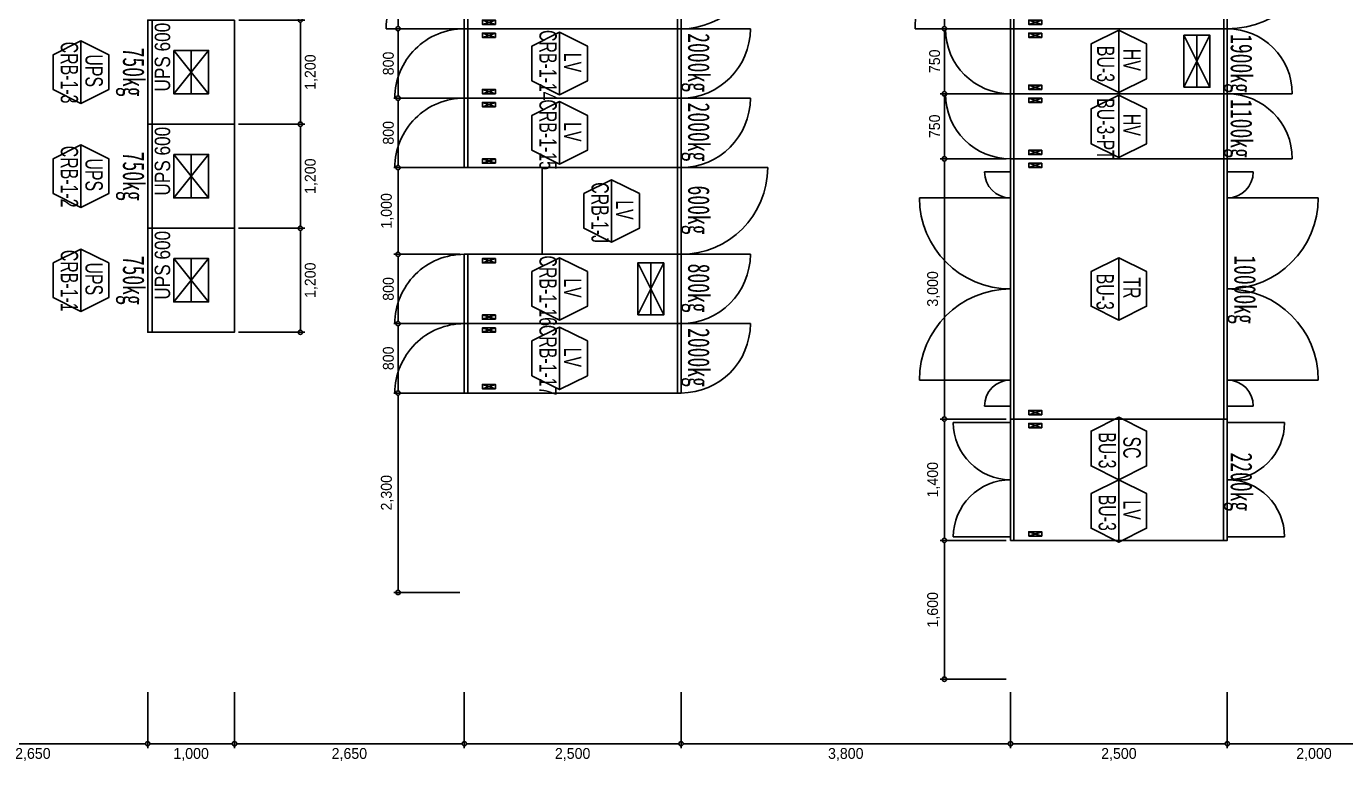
# Model space of a CAD drawing. Header units: millimetres. Extents: x 89978 to 501025, y -351975 to 837171.
# Drawn here: x 304000 to 319215, y -320500 to -312022 of the extents above; entities that cross this region are included whole.
import ezdxf
from ezdxf.enums import TextEntityAlignment as Align

# ---------------------------------------------------------------- set-up
doc = ezdxf.new("R2010")
doc.units = ezdxf.units.MM
doc.header["$LTSCALE"] = 150
doc.layers.get('Defpoints').update_dxf_attribs({"color": 150})
for name, color, linetype in [('------00 Switch Gear', 3, 'Continuous'), ('------00 Switch Gear_Number', 1, 'Continuous'), ('-----36 Dimension', 1, 'Continuous'), ('20251030_전기하중검토', 241, 'Continuous')]:
    doc.layers.add(name, color=color, linetype=linetype)
doc.layers.add('NOPLOT', color=191, linetype='Continuous', plot=False)
doc.styles.add('dd', font='')
doc.styles.add('ELEC', font='')
doc.styles.add('Gtx', font='')
doc.styles.get('dd').set_extended_font_data('DotumChe')
doc.styles.get('ELEC').set_extended_font_data('Dotum')
doc.styles.get('Gtx').set_extended_font_data('Dotum')
doc.dimstyles.new('ELEC', dxfattribs={"dimscale": 100, "dimtxt": 2, "dimasz": 1, "dimexe": 2, "dimexo": 1, "dimgap": 1, "dimtad": 1, "dimdec": 0, "dimrnd": 0.25, "dimzin": 9, "dimdsep": 32, "dimlunit": 6, "dimtxsty": 'ELEC', "dimblk": 'Z_DOT', "dimcen": 3, "dimclrd": 7, "dimclre": 7, "dimclrt": 3, "dimadec": 0, "dimazin": 0, "dimtfac": 1, "dimtdec": 0, "dimtix": 1, "dimtmove": 2, "dimatfit": 1, "dimfxl": 1, "dimarcsym": 0})

# ---------------------------------------------------------------- blocks, each defined once
blk = doc.blocks.new('UPS 600kV')
at = {"layer": '------00 Switch Gear'}
blk.add_line((800, 850), (-402, 850), dxfattribs=at)
blk.add_lwpolyline([(798, -100), (-402, -100), (-402, 900), (798, 900)], close=True, dxfattribs=at)
at = {"layer": 'NOPLOT'}
for p, q in [((-52, 199), (448, 601)), ((448, 199), (-52, 601)), ((-52, 400), (448, 400))]:
    blk.add_line(p, q, dxfattribs=at)
blk.add_lwpolyline([(448, 601), (448, 199), (-52, 199), (-52, 601)], close=True, dxfattribs=at)
at = {"layer": 'NOPLOT', "style": 'ELEC', "width": 0.85}
blk.add_text('UPS 600', height=178.2, dxfattribs=at).set_placement((-26, 731), align=Align.MIDDLE_LEFT)
blk = doc.blocks.new('_DOTBLANK')
at = {"color": 0, "linetype": 'ByBlock'}
blk.add_line((-0.5, 0), (-1, 0), dxfattribs=at)
blk.add_circle((0, 0), 0.5, dxfattribs=at)
blk = doc.blocks.new('*D1546')
at = {"layer": '-----36 Dimension', "color": 0, "lineweight": -2, "transparency": 16777216}
for p, q in [((315301, -313550), (314537, -313550)), ((314587, -316500), (314587, -313600)), ((315298, -316550), (314537, -316550))]:
    blk.add_line(p, q, dxfattribs=at)
at = {"layer": 'Defpoints', "color": 0, "transparency": 16777216}
for p in [(314587, -313550), (315351, -313550, 0), (315348, -316550, 0)]:
    blk.add_point(p, dxfattribs=at)
at = {"layer": '-----36 Dimension', "color": 0, "lineweight": -2, "transparency": 16777216, "xscale": 50, "yscale": 50, "zscale": 50}
for p, rotation in [((314587, -313550), 90), ((314587, -316550), 270)]:
    blk.add_blockref('_DOTBLANK', p, dxfattribs=dict(at, rotation=rotation))
at = {"layer": '-----36 Dimension', "color": 0, "transparency": 16777216, "insert": (314463, -315050), "char_height": 125, "attachment_point": 5, "rotation": 90, "style": 'Gtx'}
blk.add_mtext('3,000', dxfattribs=at)
blk = doc.blocks.new('Z_DOT')
for p, q in [((-2, 0), (2, 0)), ((0, -2), (0, 2))]:
    blk.add_line(p, q)
for radius in [2.5, 1.25]:
    blk.add_circle((0, 0), radius)
blk = doc.blocks.new('750X2500')
at = {"layer": '------00 Switch Gear'}
for p, q in [((-3250, 750), (-2458, 750)), ((-2460, 750), (-2460, 0)), ((-210, 700), (-360, 650)), ((-360, 700), (-210, 650)), ((-40, 750), (-40, 0)), ((-210, 50), (-360, 100)), ((-360, 50), (-210, 100)), ((750, 0), (-42, 0))]:
    blk.add_line(p, q, dxfattribs=at)
for points in [[(-2500, 750), (-2500, 0), (0, 0), (0, 750)], [(-360, 700), (-210, 700), (-210, 650), (-360, 650)], [(-360, 50), (-210, 50), (-210, 100), (-360, 100)]]:
    blk.add_lwpolyline(points, close=True, dxfattribs=at)
for centre, start, end in [((-2500, 750), 180, 270), ((0, 0), 0, 90)]:
    blk.add_arc(centre, 750, start, end, dxfattribs=at)
blk = doc.blocks.new('*D1547')
at = {"layer": '-----36 Dimension', "color": 0, "lineweight": -2, "transparency": 16777216}
for p, q in [((315300, -312800), (314537, -312800)), ((314587, -313500), (314587, -312850)), ((315301, -313550), (314537, -313550))]:
    blk.add_line(p, q, dxfattribs=at)
at = {"layer": 'Defpoints', "color": 0, "transparency": 16777216}
for p in [(314587, -312800), (315350, -312800), (315351, -313550)]:
    blk.add_point(p, dxfattribs=at)
at = {"layer": '-----36 Dimension', "color": 0, "lineweight": -2, "transparency": 16777216, "xscale": 50, "yscale": 50, "zscale": 50}
for p, rotation in [((314587, -312800), 90), ((314587, -313550), 270)]:
    blk.add_blockref('_DOTBLANK', p, dxfattribs=dict(at, rotation=rotation))
at = {"layer": '-----36 Dimension', "color": 0, "transparency": 16777216, "insert": (314475, -313175), "char_height": 125, "attachment_point": 5, "rotation": 90, "style": 'Gtx'}
blk.add_mtext('750', dxfattribs=at)
blk = doc.blocks.new('*D1548')
at = {"layer": '-----36 Dimension', "color": 0, "lineweight": -2, "transparency": 16777216}
for p, q in [((315300, -312050), (314537, -312050)), ((314587, -312750), (314587, -312100)), ((315300, -312800), (314537, -312800))]:
    blk.add_line(p, q, dxfattribs=at)
at = {"layer": 'Defpoints', "color": 0, "transparency": 16777216}
for p in [(314587, -312050), (315350, -312050), (315350, -312800)]:
    blk.add_point(p, dxfattribs=at)
at = {"layer": '-----36 Dimension', "color": 0, "lineweight": -2, "transparency": 16777216, "xscale": 50, "yscale": 50, "zscale": 50}
for p, rotation in [((314587, -312050), 90), ((314587, -312800), 270)]:
    blk.add_blockref('_DOTBLANK', p, dxfattribs=dict(at, rotation=rotation))
at = {"layer": '-----36 Dimension', "color": 0, "transparency": 16777216, "insert": (314475, -312425), "char_height": 125, "attachment_point": 5, "rotation": 90, "style": 'Gtx'}
blk.add_mtext('750', dxfattribs=at)
blk = doc.blocks.new('1400X2500')
at = {"layer": '------00 Switch Gear'}
for p, q in [((-2458, 0, 0), (-2458, 1400, 0)), ((-40, 0), (-40, 1400)), ((-2500, 1360, 0), (-3160, 1360, 0)), ((-360, 1350, 0), (-210, 1300, 0)), ((-360, 1300, 0), (-210, 1350, 0)), ((0, 1360, 0), (660, 1360, 0)), ((-2500, 40, 0), (-3160, 40, 0)), ((-360, 100, 0), (-210, 50, 0)), ((-360, 50, 0), (-210, 100, 0)), ((0, 40, 0), (660, 40, 0))]:
    blk.add_line(p, q, dxfattribs=at)
for points in [[(0, 0), (0, 1400), (-2500, 1400), (-2500, 0)], [(-210, 1350), (-210, 1300), (-360, 1300), (-360, 1350)], [(-210, 100), (-210, 50), (-360, 50), (-360, 100)]]:
    blk.add_lwpolyline(points, close=True, dxfattribs=at)
for centre, start, end in [((-2500, 1360, 0), 180, 270), ((0, 1360, 0), 270, 0), ((-2500, 40, 0), 90, 180), ((0, 40, 0), 0, 90)]:
    blk.add_arc(centre, 660, start, end, dxfattribs=at)
blk = doc.blocks.new('1100X2500')
at = {"layer": '------00 Switch Gear'}
for p, q in [((-2460, 1100), (-2460, 0)), ((1100, 1100), (-42, 1100)), ((-40, 1100), (-40, 0)), ((-210, 1050), (-360, 1000)), ((-360, 1050), (-210, 1000)), ((-3600, 0), (-2458, 0)), ((-210, 50), (-360, 100)), ((-360, 50), (-210, 100))]:
    blk.add_line(p, q, dxfattribs=at)
at = {"layer": '------00 Switch Gear', "elevation": 0}
for points in [[(-2500, 1100), (-2500, 0), (0, 0), (0, 1100)], [(-360, 1050), (-210, 1050), (-210, 1000), (-360, 1000)], [(-360, 50), (-210, 50), (-210, 100), (-360, 100)]]:
    blk.add_lwpolyline(points, close=True, dxfattribs=at)
at = {"layer": '------00 Switch Gear'}
for centre, start, end in [((-2500, 0), 90, 180), ((0, 1100), 270, 0)]:
    blk.add_arc(centre, 1100, start, end, dxfattribs=at)
blk = doc.blocks.new('800X2500')
at = {"layer": '------00 Switch Gear'}
for p, q in [((-2460, 800), (-2460, 0)), ((800, 800), (-42, 800)), ((-40, 800), (-40, 0)), ((-210, 750), (-360, 700)), ((-360, 750), (-210, 700)), ((-3300, 0), (-2458, 0)), ((-210, 50), (-360, 100)), ((-360, 50), (-210, 100))]:
    blk.add_line(p, q, dxfattribs=at)
for points in [[(-2500, 800), (-2500, 0), (0, 0), (0, 800)], [(-360, 750), (-210, 750), (-210, 700), (-360, 700)], [(-360, 50), (-210, 50), (-210, 100), (-360, 100)]]:
    blk.add_lwpolyline(points, close=True, dxfattribs=at)
for centre, start, end in [((-2500, 0), 90, 180), ((0, 800), 270, 0)]:
    blk.add_arc(centre, 800, start, end, dxfattribs=at)
blk = doc.blocks.new('900X2500')
at = {"layer": '------00 Switch Gear'}
for p, q in [((-2460, 900), (-2460, 0)), ((-210, 850), (-360, 800)), ((-360, 850), (-210, 800)), ((900, 900), (-42, 900)), ((-40, 900), (-40, 0)), ((-3400, 0), (-2458, 0)), ((-210, 50), (-360, 100)), ((-360, 50), (-210, 100))]:
    blk.add_line(p, q, dxfattribs=at)
at = {"layer": '------00 Switch Gear', "elevation": 0}
for points in [[(-2500, 900), (-2500, 0), (0, 0), (0, 900)], [(-360, 850), (-210, 850), (-210, 800), (-360, 800)], [(-360, 50), (-210, 50), (-210, 100), (-360, 100)]]:
    blk.add_lwpolyline(points, close=True, dxfattribs=at)
at = {"layer": '------00 Switch Gear'}
for centre, start, end in [((-2500, 0), 90, 180), ((0, 900), 270, 0)]:
    blk.add_arc(centre, 900, start, end, dxfattribs=at)
blk = doc.blocks.new('*D1483')
at = {"layer": '-----36 Dimension', "color": 0, "lineweight": -2, "transparency": 16777216}
for p, q in [((302750, -319700), (302750, -320344)), ((305400, -319700), (305400, -320344)), ((302800, -320294), (305350, -320294))]:
    blk.add_line(p, q, dxfattribs=at)
at = {"layer": 'Defpoints', "color": 0, "transparency": 16777216}
for p in [(302750, -318450), (305400, -318450), (305400, -320294)]:
    blk.add_point(p, dxfattribs=at)
at = {"layer": '-----36 Dimension', "color": 0, "lineweight": -2, "transparency": 16777216, "xscale": 50, "yscale": 50, "zscale": 50, "rotation": 180}
blk.add_blockref('_DOTBLANK', (302750, -320294), dxfattribs=at)
at = {"layer": '-----36 Dimension', "color": 0, "lineweight": -2, "transparency": 16777216, "xscale": 50, "yscale": 50, "zscale": 50}
blk.add_blockref('_DOTBLANK', (305400, -320294), dxfattribs=at)
at = {"layer": '-----36 Dimension', "color": 0, "transparency": 16777216, "insert": (304075, -320418), "char_height": 125, "attachment_point": 5, "style": 'Gtx'}
blk.add_mtext('2,650', dxfattribs=at)
blk = doc.blocks.new('*D1484')
at = {"layer": '-----36 Dimension', "color": 0, "lineweight": -2, "transparency": 16777216}
for p, q in [((305400, -319700), (305400, -320344)), ((306400, -319700), (306400, -320344)), ((305450, -320294), (306350, -320294))]:
    blk.add_line(p, q, dxfattribs=at)
at = {"layer": 'Defpoints', "color": 0, "transparency": 16777216}
for p in [(305400, -318450), (306400, -318450), (306400, -320294)]:
    blk.add_point(p, dxfattribs=at)
at = {"layer": '-----36 Dimension', "color": 0, "lineweight": -2, "transparency": 16777216, "xscale": 50, "yscale": 50, "zscale": 50, "rotation": 180}
blk.add_blockref('_DOTBLANK', (305400, -320294), dxfattribs=at)
at = {"layer": '-----36 Dimension', "color": 0, "lineweight": -2, "transparency": 16777216, "xscale": 50, "yscale": 50, "zscale": 50}
blk.add_blockref('_DOTBLANK', (306400, -320294), dxfattribs=at)
at = {"layer": '-----36 Dimension', "color": 0, "transparency": 16777216, "insert": (305900, -320418), "char_height": 125, "attachment_point": 5, "style": 'Gtx'}
blk.add_mtext('1,000', dxfattribs=at)
blk = doc.blocks.new('*D1485')
at = {"layer": '-----36 Dimension', "color": 0, "lineweight": -2, "transparency": 16777216}
for p, q in [((306400, -319700), (306400, -320344)), ((309050, -319700), (309050, -320344)), ((306450, -320294), (309000, -320294))]:
    blk.add_line(p, q, dxfattribs=at)
at = {"layer": 'Defpoints', "color": 0, "transparency": 16777216}
for p in [(306400, -318450), (309050, -318450), (309050, -320294)]:
    blk.add_point(p, dxfattribs=at)
at = {"layer": '-----36 Dimension', "color": 0, "lineweight": -2, "transparency": 16777216, "xscale": 50, "yscale": 50, "zscale": 50, "rotation": 180}
blk.add_blockref('_DOTBLANK', (306400, -320294), dxfattribs=at)
at = {"layer": '-----36 Dimension', "color": 0, "lineweight": -2, "transparency": 16777216, "xscale": 50, "yscale": 50, "zscale": 50}
blk.add_blockref('_DOTBLANK', (309050, -320294), dxfattribs=at)
at = {"layer": '-----36 Dimension', "color": 0, "transparency": 16777216, "insert": (307725, -320418), "char_height": 125, "attachment_point": 5, "style": 'Gtx'}
blk.add_mtext('2,650', dxfattribs=at)
blk = doc.blocks.new('*D1486')
at = {"layer": '-----36 Dimension', "color": 0, "lineweight": -2, "transparency": 16777216}
for p, q in [((309050, -319700), (309050, -320344)), ((311550, -319700), (311550, -320344)), ((309100, -320294), (311500, -320294))]:
    blk.add_line(p, q, dxfattribs=at)
at = {"layer": 'Defpoints', "color": 0, "transparency": 16777216}
for p in [(309050, -318450), (311550, -318450), (311550, -320294)]:
    blk.add_point(p, dxfattribs=at)
at = {"layer": '-----36 Dimension', "color": 0, "lineweight": -2, "transparency": 16777216, "xscale": 50, "yscale": 50, "zscale": 50, "rotation": 180}
blk.add_blockref('_DOTBLANK', (309050, -320294), dxfattribs=at)
at = {"layer": '-----36 Dimension', "color": 0, "lineweight": -2, "transparency": 16777216, "xscale": 50, "yscale": 50, "zscale": 50}
blk.add_blockref('_DOTBLANK', (311550, -320294), dxfattribs=at)
at = {"layer": '-----36 Dimension', "color": 0, "transparency": 16777216, "insert": (310300, -320418), "char_height": 125, "attachment_point": 5, "style": 'Gtx'}
blk.add_mtext('2,500', dxfattribs=at)
blk = doc.blocks.new('*D1487')
at = {"layer": '-----36 Dimension', "color": 0, "lineweight": -2, "transparency": 16777216}
for p, q in [((311550, -319700), (311550, -320344)), ((315350, -319700), (315350, -320344)), ((311600, -320294), (315300, -320294))]:
    blk.add_line(p, q, dxfattribs=at)
at = {"layer": 'Defpoints', "color": 0, "transparency": 16777216}
for p in [(311550, -318450), (315350, -318450), (315350, -320294)]:
    blk.add_point(p, dxfattribs=at)
at = {"layer": '-----36 Dimension', "color": 0, "lineweight": -2, "transparency": 16777216, "xscale": 50, "yscale": 50, "zscale": 50, "rotation": 180}
blk.add_blockref('_DOTBLANK', (311550, -320294), dxfattribs=at)
at = {"layer": '-----36 Dimension', "color": 0, "lineweight": -2, "transparency": 16777216, "xscale": 50, "yscale": 50, "zscale": 50}
blk.add_blockref('_DOTBLANK', (315350, -320294), dxfattribs=at)
at = {"layer": '-----36 Dimension', "color": 0, "transparency": 16777216, "insert": (313450, -320418), "char_height": 125, "attachment_point": 5, "style": 'Gtx'}
blk.add_mtext('3,800', dxfattribs=at)
blk = doc.blocks.new('*D1488')
at = {"layer": '-----36 Dimension', "color": 0, "lineweight": -2, "transparency": 16777216}
for p, q in [((315350, -319700), (315350, -320344)), ((317850, -319700), (317850, -320344)), ((315400, -320294), (317800, -320294))]:
    blk.add_line(p, q, dxfattribs=at)
at = {"layer": 'Defpoints', "color": 0, "transparency": 16777216}
for p in [(315350, -318450), (317850, -318450), (317850, -320294)]:
    blk.add_point(p, dxfattribs=at)
at = {"layer": '-----36 Dimension', "color": 0, "lineweight": -2, "transparency": 16777216, "xscale": 50, "yscale": 50, "zscale": 50, "rotation": 180}
blk.add_blockref('_DOTBLANK', (315350, -320294), dxfattribs=at)
at = {"layer": '-----36 Dimension', "color": 0, "lineweight": -2, "transparency": 16777216, "xscale": 50, "yscale": 50, "zscale": 50}
blk.add_blockref('_DOTBLANK', (317850, -320294), dxfattribs=at)
at = {"layer": '-----36 Dimension', "color": 0, "transparency": 16777216, "insert": (316600, -320418), "char_height": 125, "attachment_point": 5, "style": 'Gtx'}
blk.add_mtext('2,500', dxfattribs=at)
blk = doc.blocks.new('*D1489')
at = {"layer": '-----36 Dimension', "color": 0, "lineweight": -2, "transparency": 16777216}
for p, q in [((317850, -319700), (317850, -320344)), ((319850, -319700), (319850, -320344)), ((317900, -320294), (319800, -320294))]:
    blk.add_line(p, q, dxfattribs=at)
at = {"layer": 'Defpoints', "color": 0, "transparency": 16777216}
for p in [(317850, -318450), (319850, -318450), (319850, -320294)]:
    blk.add_point(p, dxfattribs=at)
at = {"layer": '-----36 Dimension', "color": 0, "lineweight": -2, "transparency": 16777216, "xscale": 50, "yscale": 50, "zscale": 50, "rotation": 180}
blk.add_blockref('_DOTBLANK', (317850, -320294), dxfattribs=at)
at = {"layer": '-----36 Dimension', "color": 0, "lineweight": -2, "transparency": 16777216, "xscale": 50, "yscale": 50, "zscale": 50}
blk.add_blockref('_DOTBLANK', (319850, -320294), dxfattribs=at)
at = {"layer": '-----36 Dimension', "color": 0, "transparency": 16777216, "insert": (318850, -320418), "char_height": 125, "attachment_point": 5, "style": 'Gtx'}
blk.add_mtext('2,000', dxfattribs=at)
blk = doc.blocks.new('*D1631')
at = {"layer": '-----36 Dimension', "color": 0, "lineweight": -2, "transparency": 16777216}
for p, q in [((308998, -311150), (308237, -311150)), ((308287, -311200), (308287, -312000)), ((309000, -312050), (308237, -312050))]:
    blk.add_line(p, q, dxfattribs=at)
at = {"layer": 'Defpoints', "color": 0, "transparency": 16777216}
for p in [(309048, -311150, 0), (308287, -312050), (309050, -312050)]:
    blk.add_point(p, dxfattribs=at)
at = {"layer": '-----36 Dimension', "color": 0, "lineweight": -2, "transparency": 16777216, "xscale": 50, "yscale": 50, "zscale": 50}
for p, rotation in [((308287, -311150), 90), ((308287, -312050), 270)]:
    blk.add_blockref('_DOTBLANK', p, dxfattribs=dict(at, rotation=rotation))
at = {"layer": '-----36 Dimension', "color": 0, "transparency": 16777216, "insert": (308175, -311600), "char_height": 125, "attachment_point": 5, "rotation": 90, "style": 'Gtx'}
blk.add_mtext('900', dxfattribs=at)
blk = doc.blocks.new('*D1632')
at = {"layer": '-----36 Dimension', "color": 0, "lineweight": -2, "transparency": 16777216}
for p, q in [((309000, -312050), (308237, -312050)), ((308287, -312100), (308287, -312800)), ((309000, -312850), (308237, -312850))]:
    blk.add_line(p, q, dxfattribs=at)
at = {"layer": 'Defpoints', "color": 0, "transparency": 16777216}
for p in [(309050, -312050), (308287, -312850), (309050, -312850)]:
    blk.add_point(p, dxfattribs=at)
at = {"layer": '-----36 Dimension', "color": 0, "lineweight": -2, "transparency": 16777216, "xscale": 50, "yscale": 50, "zscale": 50}
for p, rotation in [((308287, -312050), 90), ((308287, -312850), 270)]:
    blk.add_blockref('_DOTBLANK', p, dxfattribs=dict(at, rotation=rotation))
at = {"layer": '-----36 Dimension', "color": 0, "transparency": 16777216, "insert": (308175, -312450), "char_height": 125, "attachment_point": 5, "rotation": 90, "style": 'Gtx'}
blk.add_mtext('800', dxfattribs=at)
blk = doc.blocks.new('*D1633')
at = {"layer": '-----36 Dimension', "color": 0, "lineweight": -2, "transparency": 16777216}
for p, q in [((309000, -312850), (308237, -312850)), ((308287, -312900), (308287, -313600)), ((309000, -313650), (308237, -313650))]:
    blk.add_line(p, q, dxfattribs=at)
at = {"layer": 'Defpoints', "color": 0, "transparency": 16777216}
for p in [(309050, -312850), (308287, -313650), (309050, -313650)]:
    blk.add_point(p, dxfattribs=at)
at = {"layer": '-----36 Dimension', "color": 0, "lineweight": -2, "transparency": 16777216, "xscale": 50, "yscale": 50, "zscale": 50}
for p, rotation in [((308287, -312850), 90), ((308287, -313650), 270)]:
    blk.add_blockref('_DOTBLANK', p, dxfattribs=dict(at, rotation=rotation))
at = {"layer": '-----36 Dimension', "color": 0, "transparency": 16777216, "insert": (308175, -313250), "char_height": 125, "attachment_point": 5, "rotation": 90, "style": 'Gtx'}
blk.add_mtext('800', dxfattribs=at)
blk = doc.blocks.new('*D1634')
at = {"layer": '-----36 Dimension', "color": 0, "lineweight": -2, "transparency": 16777216}
for p, q in [((309000, -313650), (308237, -313650)), ((308287, -313700), (308287, -314600)), ((309000, -314650), (308237, -314650))]:
    blk.add_line(p, q, dxfattribs=at)
at = {"layer": 'Defpoints', "color": 0, "transparency": 16777216}
for p in [(309050, -313650), (308287, -314650), (309050, -314650)]:
    blk.add_point(p, dxfattribs=at)
at = {"layer": '-----36 Dimension', "color": 0, "lineweight": -2, "transparency": 16777216, "xscale": 50, "yscale": 50, "zscale": 50}
for p, rotation in [((308287, -313650), 90), ((308287, -314650), 270)]:
    blk.add_blockref('_DOTBLANK', p, dxfattribs=dict(at, rotation=rotation))
at = {"layer": '-----36 Dimension', "color": 0, "transparency": 16777216, "insert": (308163, -314150), "char_height": 125, "attachment_point": 5, "rotation": 90, "style": 'Gtx'}
blk.add_mtext('1,000', dxfattribs=at)
blk = doc.blocks.new('*D1503')
at = {"layer": '-----36 Dimension', "color": 0, "lineweight": -2, "transparency": 16777216}
for p, q in [((306450, -314350), (307211, -314350)), ((307161, -314400), (307161, -315500)), ((306447, -315550), (307211, -315550))]:
    blk.add_line(p, q, dxfattribs=at)
at = {"layer": 'Defpoints', "color": 0, "transparency": 16777216}
for p in [(306400, -314350, 0), (306397, -315550, 0), (307161, -315550)]:
    blk.add_point(p, dxfattribs=at)
at = {"layer": '-----36 Dimension', "color": 0, "lineweight": -2, "transparency": 16777216, "xscale": 50, "yscale": 50, "zscale": 50}
for p, rotation in [((307161, -314350), 90), ((307161, -315550), 270)]:
    blk.add_blockref('_DOTBLANK', p, dxfattribs=dict(at, rotation=rotation))
at = {"layer": '-----36 Dimension', "color": 0, "transparency": 16777216, "insert": (307285, -314950), "char_height": 125, "attachment_point": 5, "rotation": 90, "style": 'Gtx'}
blk.add_mtext('1,200', dxfattribs=at)
blk = doc.blocks.new('*D1504')
at = {"layer": '-----36 Dimension', "color": 0, "lineweight": -2, "transparency": 16777216}
for p, q in [((306450, -313150), (307211, -313150)), ((307161, -313200), (307161, -314300)), ((306447, -314350), (307211, -314350))]:
    blk.add_line(p, q, dxfattribs=at)
at = {"layer": 'Defpoints', "color": 0, "transparency": 16777216}
for p in [(306400, -313150, 0), (306397, -314350, 0), (307161, -314350)]:
    blk.add_point(p, dxfattribs=at)
at = {"layer": '-----36 Dimension', "color": 0, "lineweight": -2, "transparency": 16777216, "xscale": 50, "yscale": 50, "zscale": 50}
for p, rotation in [((307161, -313150), 90), ((307161, -314350), 270)]:
    blk.add_blockref('_DOTBLANK', p, dxfattribs=dict(at, rotation=rotation))
at = {"layer": '-----36 Dimension', "color": 0, "transparency": 16777216, "insert": (307285, -313750), "char_height": 125, "attachment_point": 5, "rotation": 90, "style": 'Gtx'}
blk.add_mtext('1,200', dxfattribs=at)
blk = doc.blocks.new('*D1505')
at = {"layer": '-----36 Dimension', "color": 0, "lineweight": -2, "transparency": 16777216}
for p, q in [((306450, -311950), (307211, -311950)), ((307161, -312000), (307161, -313100)), ((306447, -313150), (307211, -313150))]:
    blk.add_line(p, q, dxfattribs=at)
at = {"layer": 'Defpoints', "color": 0, "transparency": 16777216}
for p in [(306400, -311950, 0), (306397, -313150, 0), (307161, -313150)]:
    blk.add_point(p, dxfattribs=at)
at = {"layer": '-----36 Dimension', "color": 0, "lineweight": -2, "transparency": 16777216, "xscale": 50, "yscale": 50, "zscale": 50}
for p, rotation in [((307161, -311950), 90), ((307161, -313150), 270)]:
    blk.add_blockref('_DOTBLANK', p, dxfattribs=dict(at, rotation=rotation))
at = {"layer": '-----36 Dimension', "color": 0, "transparency": 16777216, "insert": (307285, -312550), "char_height": 125, "attachment_point": 5, "rotation": 90, "style": 'Gtx'}
blk.add_mtext('1,200', dxfattribs=at)
blk = doc.blocks.new('*D1635')
at = {"layer": '-----36 Dimension', "color": 0, "lineweight": -2, "transparency": 16777216}
for p, q in [((309000, -314650), (308237, -314650)), ((308287, -314700), (308287, -315400)), ((309000, -315450), (308237, -315450))]:
    blk.add_line(p, q, dxfattribs=at)
at = {"layer": 'Defpoints', "color": 0, "transparency": 16777216}
for p in [(309050, -314650), (308287, -315450), (309050, -315450)]:
    blk.add_point(p, dxfattribs=at)
at = {"layer": '-----36 Dimension', "color": 0, "lineweight": -2, "transparency": 16777216, "xscale": 50, "yscale": 50, "zscale": 50}
for p, rotation in [((308287, -314650), 90), ((308287, -315450), 270)]:
    blk.add_blockref('_DOTBLANK', p, dxfattribs=dict(at, rotation=rotation))
at = {"layer": '-----36 Dimension', "color": 0, "transparency": 16777216, "insert": (308175, -315050), "char_height": 125, "attachment_point": 5, "rotation": 90, "style": 'Gtx'}
blk.add_mtext('800', dxfattribs=at)
blk = doc.blocks.new('*D1636')
at = {"layer": '-----36 Dimension', "color": 0, "lineweight": -2, "transparency": 16777216}
for p, q in [((309000, -315450), (308237, -315450)), ((308287, -315500), (308287, -316200)), ((309000, -316250), (308237, -316250))]:
    blk.add_line(p, q, dxfattribs=at)
at = {"layer": 'Defpoints', "color": 0, "transparency": 16777216}
for p in [(309050, -315450), (308287, -316250), (309050, -316250)]:
    blk.add_point(p, dxfattribs=at)
at = {"layer": '-----36 Dimension', "color": 0, "lineweight": -2, "transparency": 16777216, "xscale": 50, "yscale": 50, "zscale": 50}
for p, rotation in [((308287, -315450), 90), ((308287, -316250), 270)]:
    blk.add_blockref('_DOTBLANK', p, dxfattribs=dict(at, rotation=rotation))
at = {"layer": '-----36 Dimension', "color": 0, "transparency": 16777216, "insert": (308175, -315850), "char_height": 125, "attachment_point": 5, "rotation": 90, "style": 'Gtx'}
blk.add_mtext('800', dxfattribs=at)
blk = doc.blocks.new('*D1637')
at = {"layer": '-----36 Dimension', "color": 0, "lineweight": -2, "transparency": 16777216}
for p, q in [((309000, -316250), (308237, -316250)), ((308287, -316300), (308287, -318500)), ((309000, -318550), (308237, -318550))]:
    blk.add_line(p, q, dxfattribs=at)
at = {"layer": 'Defpoints', "color": 0, "transparency": 16777216}
for p in [(309050, -316250), (308287, -318550), (309050, -318550)]:
    blk.add_point(p, dxfattribs=at)
at = {"layer": '-----36 Dimension', "color": 0, "lineweight": -2, "transparency": 16777216, "xscale": 50, "yscale": 50, "zscale": 50}
for p, rotation in [((308287, -316250), 90), ((308287, -318550), 270)]:
    blk.add_blockref('_DOTBLANK', p, dxfattribs=dict(at, rotation=rotation))
at = {"layer": '-----36 Dimension', "color": 0, "transparency": 16777216, "insert": (308163, -317400), "char_height": 125, "attachment_point": 5, "rotation": 90, "style": 'Gtx'}
blk.add_mtext('2,300', dxfattribs=at)
blk = doc.blocks.new('*D1638')
at = {"layer": '-----36 Dimension', "color": 0, "lineweight": -2, "transparency": 16777216}
for p, q in [((315298, -310950), (314537, -310950)), ((314587, -311000), (314587, -312000)), ((315300, -312050), (314537, -312050))]:
    blk.add_line(p, q, dxfattribs=at)
at = {"layer": 'Defpoints', "color": 0, "transparency": 16777216}
for p in [(315348, -310950, 0), (314587, -312050), (315350, -312050, 0)]:
    blk.add_point(p, dxfattribs=at)
at = {"layer": '-----36 Dimension', "color": 0, "lineweight": -2, "transparency": 16777216, "xscale": 50, "yscale": 50, "zscale": 50}
for p, rotation in [((314587, -310950), 90), ((314587, -312050), 270)]:
    blk.add_blockref('_DOTBLANK', p, dxfattribs=dict(at, rotation=rotation))
at = {"layer": '-----36 Dimension', "color": 0, "transparency": 16777216, "insert": (314463, -311500), "char_height": 125, "attachment_point": 5, "rotation": 90, "style": 'Gtx'}
blk.add_mtext('1,100', dxfattribs=at)
blk = doc.blocks.new('*D1639')
at = {"layer": '-----36 Dimension', "color": 0, "lineweight": -2, "transparency": 16777216}
for p, q in [((315298, -316550), (314537, -316550)), ((314587, -316600), (314587, -317900)), ((315300, -317950), (314537, -317950))]:
    blk.add_line(p, q, dxfattribs=at)
at = {"layer": 'Defpoints', "color": 0, "transparency": 16777216}
for p in [(315348, -316550, 0), (314587, -317950), (315350, -317950)]:
    blk.add_point(p, dxfattribs=at)
at = {"layer": '-----36 Dimension', "color": 0, "lineweight": -2, "transparency": 16777216, "xscale": 50, "yscale": 50, "zscale": 50}
for p, rotation in [((314587, -316550), 90), ((314587, -317950), 270)]:
    blk.add_blockref('_DOTBLANK', p, dxfattribs=dict(at, rotation=rotation))
at = {"layer": '-----36 Dimension', "color": 0, "transparency": 16777216, "insert": (314463, -317250), "char_height": 125, "attachment_point": 5, "rotation": 90, "style": 'Gtx'}
blk.add_mtext('1,400', dxfattribs=at)
blk = doc.blocks.new('*D1640')
at = {"layer": '-----36 Dimension', "color": 0, "lineweight": -2, "transparency": 16777216}
for p, q in [((315300, -317950), (314537, -317950)), ((314587, -318000), (314587, -319500)), ((315300, -319550), (314537, -319550))]:
    blk.add_line(p, q, dxfattribs=at)
at = {"layer": 'Defpoints', "color": 0, "transparency": 16777216}
for p in [(315350, -317950), (314587, -319550), (315350, -319550)]:
    blk.add_point(p, dxfattribs=at)
at = {"layer": '-----36 Dimension', "color": 0, "lineweight": -2, "transparency": 16777216, "xscale": 50, "yscale": 50, "zscale": 50}
for p, rotation in [((314587, -317950), 90), ((314587, -319550), 270)]:
    blk.add_blockref('_DOTBLANK', p, dxfattribs=dict(at, rotation=rotation))
at = {"layer": '-----36 Dimension', "color": 0, "transparency": 16777216, "insert": (314463, -318750), "char_height": 125, "attachment_point": 5, "rotation": 90, "style": 'Gtx'}
blk.add_mtext('1,600', dxfattribs=at)

msp = doc.modelspace()

# ---------------------------------------------------------------- linework, layer by layer
at = {"layer": '------00 Switch Gear'}
for p, q in [((315390, -316550), (315390, -313550)), ((317810, -316550), (317810, -313550)), ((311510, -313650), (311508, -314650)), ((311550, -313650), (312550, -313650)), ((315050, -313700), (315350, -313700)), ((315710, -313650), (315560, -313600)), ((315710, -313600), (315560, -313650)), ((318150, -313700), (317850, -313700)), ((315350, -314000), (314300, -314000)), ((317850, -314000), (318900, -314000)), ((315350, -316100), (314300, -316100)), ((317850, -316100), (318900, -316100)), ((315350, -316400), (315050, -316400)), ((315710, -316500), (315560, -316450)), ((315710, -316450), (315560, -316500)), ((317850, -316400), (318150, -316400))]:
    msp.add_line(p, q, dxfattribs=at)
for points in [[(315350, -316550), (315350, -313550), (317850, -313550), (317850, -316550)], [(311550, -313650), (309950, -313650), (309950, -314650), (311550, -314650)], [(315560, -313650), (315560, -313600), (315710, -313600), (315710, -313650)], [(315560, -316500), (315560, -316450), (315710, -316450), (315710, -316500)]]:
    msp.add_lwpolyline(points, close=True, dxfattribs=at)
for centre, radius, start, end in [((311550, -313650), 1000, 270, 360), ((315350, -313700), 300, 180, 270), ((317850, -313700), 300, 270, 0), ((315350, -314000), 1050, 180, 270), ((317850, -314000), 1050, 270, 0), ((315350, -316100), 1050, 90, 180), ((317850, -316100), 1050, 0, 90), ((315350, -316400), 300, 90, 180), ((317850, -316400), 300, 0, 90)]:
    msp.add_arc(centre, radius, start, end, dxfattribs=at)
at = {"layer": '------00 Switch Gear_Number', "color": 1}
for points in [[(304629.7, -312190), (304629.7, -312910), (304309.7, -312750.4), (304309.7, -312349.6), (304629.7, -312190), (304949.7, -312349.6), (304949.7, -312750.4), (304629.7, -312910)], [(310150, -312090), (310150, -312810), (310470, -312650.4), (310470, -312249.6), (310150, -312090), (309830, -312249.6), (309830, -312650.4), (310150, -312810)], [(304629.7, -313390), (304629.7, -314110), (304309.7, -313950.4), (304309.7, -313549.6), (304629.7, -313390), (304949.7, -313549.6), (304949.7, -313950.4), (304629.7, -314110)], [(310750, -313790), (310750, -314510), (311070, -314350.4), (311070, -313949.6), (310750, -313790), (310430, -313949.6), (310430, -314350.4), (310750, -314510)], [(304629.7, -314590), (304629.7, -315310), (304309.7, -315150.4), (304309.7, -314749.6), (304629.7, -314590), (304949.7, -314749.6), (304949.7, -315150.4), (304629.7, -315310)], [(310150, -314690), (310150, -315410), (310470, -315250.4), (310470, -314849.6), (310150, -314690), (309830, -314849.6), (309830, -315250.4), (310150, -315410)], [(316600, -314690), (316600, -315410), (316920, -315250.4), (316920, -314849.6), (316600, -314690), (316280, -314849.6), (316280, -315250.4), (316600, -315410)], [(316600, -316530), (316600, -317250), (316920, -317090.4), (316920, -316689.6), (316600, -316530), (316280, -316689.6), (316280, -317090.4), (316600, -317250)], [(316600, -317250), (316600, -317970), (316920, -317810.4), (316920, -317409.6), (316600, -317250), (316280, -317409.6), (316280, -317810.4), (316600, -317970)]]:
    msp.add_lwpolyline(points, dxfattribs=at)
at = {"layer": '------00 Switch Gear_Number', "color": 1, "elevation": 0}
for points in [[(316600, -312065), (316600, -312785), (316920, -312625.4), (316920, -312224.6), (316600, -312065), (316280, -312224.6), (316280, -312625.4), (316600, -312785)], [(316600, -312815), (316600, -313535), (316920, -313375.4), (316920, -312974.6), (316600, -312815), (316280, -312974.6), (316280, -313375.4), (316600, -313535)], [(310150, -312890), (310150, -313610), (310470, -313450.4), (310470, -313049.6), (310150, -312890), (309830, -313049.6), (309830, -313450.4), (310150, -313610)], [(310150, -315490), (310150, -316210), (310470, -316050.4), (310470, -315649.6), (310150, -315490), (309830, -315649.6), (309830, -316050.4), (310150, -316210)]]:
    msp.add_lwpolyline(points, dxfattribs=at)
at = {"layer": 'NOPLOT'}
for p, q in [((317350, -312725, 0), (317650, -312125, 0)), ((317650, -312725, 0), (317350, -312125, 0)), ((317500, -312725, 0), (317500, -312125, 0)), ((311050, -315350), (311350, -314750)), ((311350, -315350), (311050, -314750)), ((311200, -315350), (311200, -314750))]:
    msp.add_line(p, q, dxfattribs=at)
at = {"layer": 'NOPLOT', "elevation": 0}
for points in [[(317350, -312725), (317650, -312725), (317650, -312125), (317350, -312125)], [(311050, -315350), (311350, -315350), (311350, -314750), (311050, -314750)]]:
    msp.add_lwpolyline(points, close=True, dxfattribs=at)

# ---------------------------------------------------------------- block references
at = {"layer": '------00 Switch Gear'}
for name, p, rotation in [('1100X2500', (315350, -310950, 0), 180), ('900X2500', (309050, -311150), 180), ('UPS 600kV', (306300, -312747.6), 89.99999999999999), ('800X2500', (309050, -312050), 180), ('750X2500', (315350, -312050, 0), 180), ('750X2500', (315350, -312800, 0), 180), ('800X2500', (309050, -312850), 180), ('UPS 600kV', (306300, -313947.6), 89.99999999999999), ('UPS 600kV', (306300, -315147.6), 89.99999999999999), ('800X2500', (309050, -314650), 180), ('800X2500', (309050, -315450), 180), ('1400X2500', (315350, -316550), 180)]:
    msp.add_blockref(name, p, dxfattribs=dict(at, rotation=rotation))

# ---------------------------------------------------------------- texts
at = {"layer": '------00 Switch Gear_Number', "color": 0, "style": 'ELEC', "width": 0.7}
for s, p in [('CRB-1-14', (310016.6, -312470.8)), ('CRB-1-3', (304496.2, -312555)), ('LV', (310301.2, -312439.1)), ('BU-3', (316448.3, -312455.1, 0)), ('HV', (316751.2, -312408.3, 0)), ('UPS', (304780.9, -312533.6)), ('CRB-1-15', (310016.6, -313270.8)), ('BU-3-PT', (316448.3, -313205.1, 0)), ('HV', (316751.2, -313158.3, 0)), ('LV', (310301.2, -313239.1)), ('CRB-1-2', (304496.2, -313755)), ('UPS', (304780.9, -313733.6)), ('CRB-1-J', (310616.6, -314170.8)), ('LV', (310901.2, -314139.1)), ('CRB-1-1', (304496.2, -314955)), ('UPS', (304780.9, -314933.6)), ('CRB-1-16', (310016.6, -315070.8)), ('LV', (310301.2, -315039.1)), ('BU-3', (316441.7, -315082.5)), ('TR', (316751.2, -315037.8)), ('CRB-1-17', (310016.6, -315870.8)), ('LV', (310301.2, -315839.1)), ('BU-3', (316466.6, -316910.8)), ('SC', (316751.2, -316879.1)), ('BU-3', (316466.6, -317630.8)), ('LV', (316751.2, -317599.1))]:
    msp.add_text(s, height=200, rotation=270, dxfattribs=at).set_placement(p, align=Align.MIDDLE_CENTER)
at = {"layer": '20251030_전기하중검토', "style": 'dd', "width": 0.7}
for s, p in [('2000kg', (311721.5, -312440.2)), ('1900kg', (317979.5, -312450, 0)), ('750kg', (305203, -312550)), ('2000kg', (311721.5, -313240.2)), ('1100kg', (317979.5, -313200, 0)), ('750kg', (305203, -313750)), ('600kg', (311721.5, -314140.2)), ('750kg', (305203, -314950)), ('800kg', (311721.5, -315040.2)), ('10000kg', (318021.5, -315057.5)), ('2000kg', (311721.5, -315840.2)), ('2200kg', (317979.5, -317275))]:
    msp.add_text(s, height=250, rotation=270, dxfattribs=at).set_placement(p, align=Align.MIDDLE)

# ---------------------------------------------------------------- dimensions: what is measured, and where the dimension line sits
at = {"layer": '-----36 Dimension'}
for base, p1, p2, angle, picture, middle in [((314587.3, -312050), (315347.8, -310950, 0), (315350, -312050, 0), 270, '*D1638', (314462.6, -311500)), ((308287.3, -312050), (309047.8, -311150, 0), (309050, -312050), 270, '*D1631', (308174.7, -311600)), ((307160.6, -313150, 0), (306400, -311950), (306396.8, -313150), 90, '*D1505', (307285.2, -312550, 0)), ((308287.3, -312850), (309050, -312050), (309050, -312850), 270, '*D1632', (308174.7, -312450)), ((314587.3, -312050, 0), (315350, -312800, 0), (315350, -312050, 0), 270, '*D1548', (314474.7, -312425, 0)), ((314587.3, -312800, 0), (315351, -313550, 0), (315350, -312800, 0), 270, '*D1547', (314474.7, -313175, 0)), ((308287.3, -313650), (309050, -312850), (309050, -313650), 270, '*D1633', (308174.7, -313250)), ((307160.6, -314350, 0), (306400, -313150), (306396.8, -314350), 90, '*D1504', (307285.2, -313750, 0)), ((314587.3, -313550, 0), (315347.8, -316550, 0), (315351, -313550, 0), 270, '*D1546', (314462.6, -315050, 0)), ((308287.3, -314650), (309050, -313650), (309050, -314650), 270, '*D1634', (308162.6, -314150)), ((307160.6, -315550, 0), (306400, -314350), (306396.8, -315550), 90, '*D1503', (307285.2, -314950, 0)), ((308287.3, -315450), (309050, -314650), (309050, -315450), 270, '*D1635', (308174.7, -315050)), ((308287.3, -316250), (309050, -315450), (309050, -316250), 270, '*D1636', (308174.7, -315850)), ((308287.3, -318550), (309050, -316250), (309050, -318550), 270, '*D1637', (308162.6, -317400)), ((314587.3, -317950), (315347.8, -316550, 0), (315350, -317950), 270, '*D1639', (314462.6, -317250)), ((314587.3, -319550), (315350, -317950), (315350, -319550), 270, '*D1640', (314462.6, -318750))]:
    dim = msp.add_linear_dim(base=base, p1=p1, p2=p2, angle=angle, dimstyle='ELEC', override={"dimscale": 50, "dimtxt": 2.5, "dimexe": 1, "dimtad": 2, "dimtxsty": 'Gtx', "dimblk1": 'DOTBLANK', "dimblk2": 'DOTBLANK', "dimsah": 1, "dimclrd": 0, "dimclre": 0, "dimclrt": 0}, dxfattribs=at)
    dim.commit()
    dim.dimension.update_dxf_attribs({"geometry": picture, "text_midpoint": middle})
for base, p1, p2, picture, middle in [((305400, -320293.7), (302750, -318450), (305400, -318450), '*D1483', (304075, -320418.3)), ((306400, -320293.7), (305400, -318450), (306400, -318450), '*D1484', (305900, -320418.3)), ((309050, -320293.7), (306400, -318450), (309050, -318450), '*D1485', (307725, -320418.3)), ((311550, -320293.7), (309050, -318450), (311550, -318450), '*D1486', (310300, -320418.3)), ((315350, -320293.7), (311550, -318450), (315350, -318450), '*D1487', (313450, -320418.3)), ((317850, -320293.7), (315350, -318450), (317850, -318450), '*D1488', (316600, -320418.3)), ((319850, -320293.7), (317850, -318450), (319850, -318450), '*D1489', (318850, -320418.3))]:
    dim = msp.add_linear_dim(base=base, p1=p1, p2=p2, dimstyle='ELEC', override={"dimscale": 50, "dimtxt": 2.5, "dimexe": 1, "dimexo": 25, "dimtad": 2, "dimtxsty": 'Gtx', "dimblk1": 'DOTBLANK', "dimblk2": 'DOTBLANK', "dimsah": 1, "dimclrd": 0, "dimclre": 0, "dimclrt": 0}, dxfattribs=at)
    dim.commit()
    dim.dimension.update_dxf_attribs({"geometry": picture, "text_midpoint": middle})

doc.saveas('drawing.dxf')
